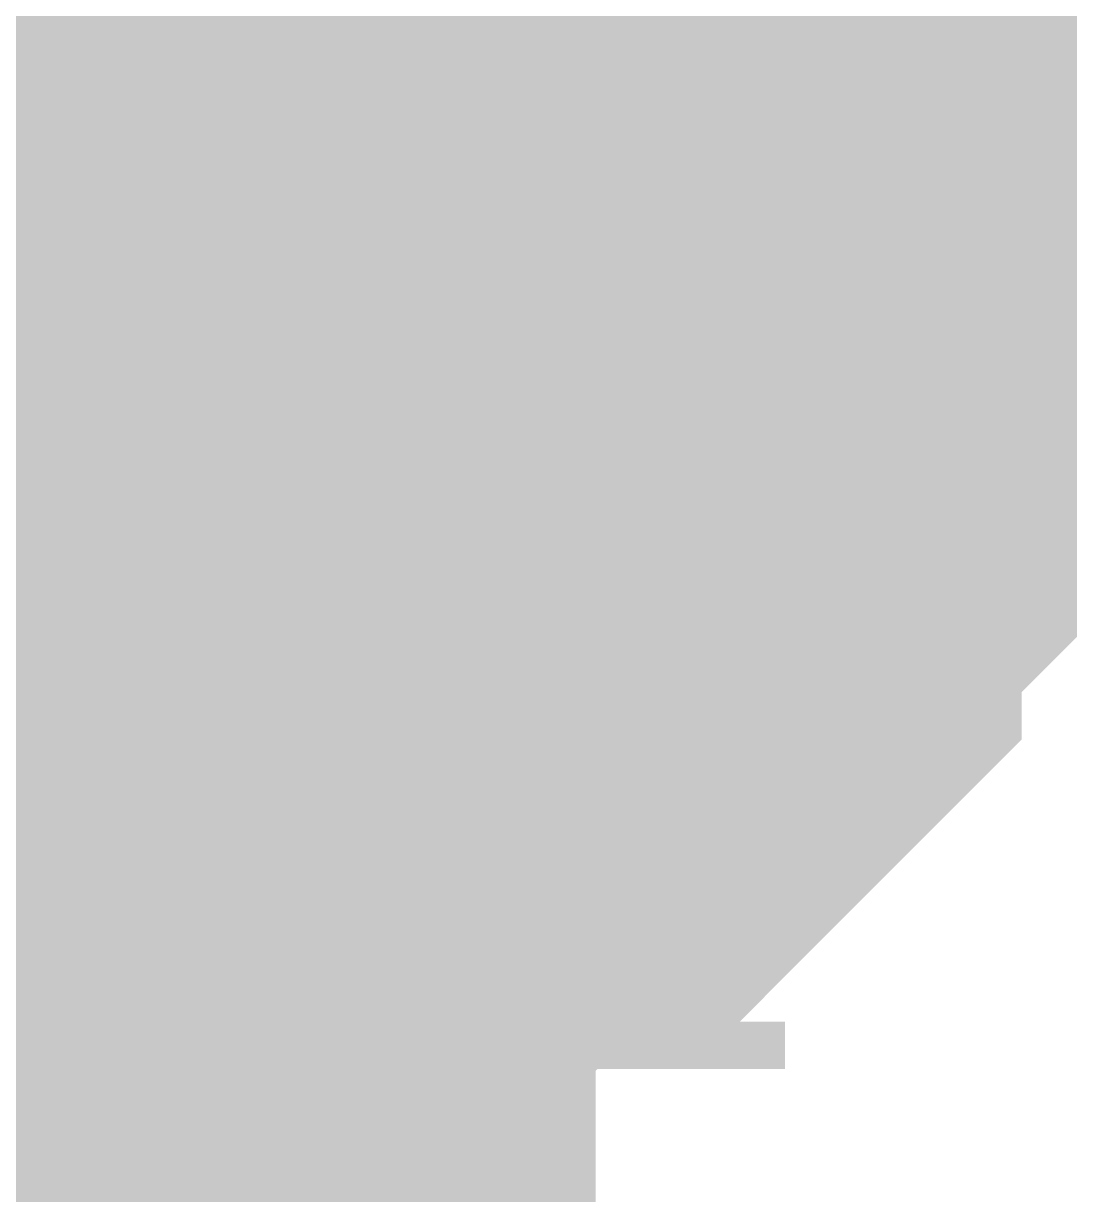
# Model space of a CAD drawing. Header units: inches. Extents: x 0 to 841, y 0 to 594.
# Drawn here: x 757.334 to 758.326, y 246.557 to 247.668 of the extents above; entities that cross this region are included whole.
import ezdxf

# ---------------------------------------------------------------- set-up
doc = ezdxf.new("R2010")
doc.units = ezdxf.units.IN
doc.layers.add('Sheet', color=255, linetype='Continuous')

msp = doc.modelspace()

# ---------------------------------------------------------------- linework, layer by layer
at = {"layer": 'Sheet'}
msp.add_lwpolyline([(757.2459, 247.4996, 0.508, 0.508, 1), (757.7539, 247.4996, 0.508, 0.508, 1)], format="xyseb", close=True, dxfattribs=at)
for points in [[(757.8612, 247.8593, 0.2997, 0.2997, 0), (757.8612, 247.8144, 0.2997, 0.2997, 0), (757.8612, 247.8144, 0.2997, 0.2997, 0), (757.9061, 247.8144, 0.2997, 0.2997, 0), (757.9061, 247.7695, 0.2997, 0.2997, 0), (757.9061, 247.7695, 0.2997, 0.2997, 0), (757.951, 247.7246, 0.2997, 0.2997, 0), (757.951, 247.7246, 0.2997, 0.2997, 0), (757.951, 247.6797, 0.2997, 0.2997, 0), (757.951, 247.6797, 0.2997, 0.2997, 0), (757.951, 247.6348, 0.2997, 0.2997, 0), (757.9959, 247.6348, 0.2997, 0.2997, 0), (757.9959, 247.5898, 0.2997, 0.2997, 0), (757.9959, 247.5898, 0.2997, 0.2997, 0), (757.9959, 247.5449, 0.2997, 0.2997, 0), (757.9959, 247.5449, 0.2997, 0.2997, 0), (757.9959, 247.5, 0.2997, 0.2997, 0)], [(757.8612, 247.8593, 0.2997, 0.2997, 0), (757.8612, 247.8144, 0.2997, 0.2997, 0), (757.8612, 247.8144, 0.2997, 0.2997, 0), (757.9061, 247.8144, 0.2997, 0.2997, 0), (757.9061, 247.7695, 0.2997, 0.2997, 0), (757.9061, 247.7695, 0.2997, 0.2997, 0), (757.951, 247.7246, 0.2997, 0.2997, 0), (757.951, 247.7246, 0.2997, 0.2997, 0), (757.951, 247.6797, 0.2997, 0.2997, 0), (757.951, 247.6797, 0.2997, 0.2997, 0), (757.951, 247.6348, 0.2997, 0.2997, 0), (757.9959, 247.6348, 0.2997, 0.2997, 0), (757.9959, 247.5898, 0.2997, 0.2997, 0), (757.9959, 247.5898, 0.2997, 0.2997, 0), (757.9959, 247.5449, 0.2997, 0.2997, 0), (757.9959, 247.5449, 0.2997, 0.2997, 0), (757.9959, 247.5, 0.2997, 0.2997, 0)], [(758.1756, 247.8593, 0.2997, 0.2997, 0), (758.1756, 247.8144, 0.2997, 0.2997, 0), (758.2205, 247.7695, 0.2997, 0.2997, 0), (758.2205, 247.7695, 0.2997, 0.2997, 0), (758.2205, 247.7246, 0.2997, 0.2997, 0), (758.2205, 247.6797, 0.2997, 0.2997, 0), (758.2654, 247.6348, 0.2997, 0.2997, 0), (758.2654, 247.5898, 0.2997, 0.2997, 0), (758.2654, 247.5898, 0.2997, 0.2997, 0), (758.2654, 247.5449, 0.2997, 0.2997, 0), (758.2654, 247.5, 0.2997, 0.2997, 0)], [(758.1756, 247.8593, 0.2997, 0.2997, 0), (758.1756, 247.8144, 0.2997, 0.2997, 0), (758.2205, 247.7695, 0.2997, 0.2997, 0), (758.2205, 247.7695, 0.2997, 0.2997, 0), (758.2205, 247.7246, 0.2997, 0.2997, 0), (758.2205, 247.6797, 0.2997, 0.2997, 0), (758.2654, 247.6348, 0.2997, 0.2997, 0), (758.2654, 247.5898, 0.2997, 0.2997, 0), (758.2654, 247.5898, 0.2997, 0.2997, 0), (758.2654, 247.5449, 0.2997, 0.2997, 0), (758.2654, 247.5, 0.2997, 0.2997, 0)], [(758.1756, 247.8593, 0.2997, 0.2997, 0), (758.1756, 247.8144, 0.2997, 0.2997, 0), (758.2205, 247.7695, 0.2997, 0.2997, 0), (758.2205, 247.7695, 0.2997, 0.2997, 0), (758.2205, 247.7246, 0.2997, 0.2997, 0), (758.2205, 247.6797, 0.2997, 0.2997, 0), (758.2654, 247.6348, 0.2997, 0.2997, 0), (758.2654, 247.5898, 0.2997, 0.2997, 0), (758.2654, 247.5898, 0.2997, 0.2997, 0), (758.2654, 247.5449, 0.2997, 0.2997, 0), (758.2654, 247.5, 0.2997, 0.2997, 0)], [(750.001, 247.5, 0.7493, 0.7493, 0), (757.5019, 247.5, 0.7493, 0.7493, 0), (772.5037, 247.5, 0.7493, 0.7493, 0)], [(757.5019, 247.5, 0.7493, 0.7493, 0), (757.5019, 241.975, 0.7493, 0.7493, 0)], [(757.951, 247.7246, 0.0991, 0.0991, 0), (757.951, 247.6797, 0.0991, 0.0991, 0), (757.951, 247.6797, 0.0991, 0.0991, 0), (757.951, 247.6348, 0.0991, 0.0991, 0), (757.9959, 247.6348, 0.0991, 0.0991, 0), (757.9959, 247.5898, 0.0991, 0.0991, 0), (757.9959, 247.5898, 0.0991, 0.0991, 0), (757.9959, 247.5449, 0.0991, 0.0991, 0), (757.9959, 247.5449, 0.0991, 0.0991, 0), (757.9959, 247.5, 0.0991, 0.0991, 0)], [(757.951, 247.7246, 0.0991, 0.0991, 0), (757.951, 247.6797, 0.0991, 0.0991, 0), (757.951, 247.6797, 0.0991, 0.0991, 0), (757.951, 247.6348, 0.0991, 0.0991, 0), (757.9959, 247.6348, 0.0991, 0.0991, 0), (757.9959, 247.5898, 0.0991, 0.0991, 0), (757.9959, 247.5898, 0.0991, 0.0991, 0), (757.9959, 247.5449, 0.0991, 0.0991, 0), (757.9959, 247.5449, 0.0991, 0.0991, 0), (757.9959, 247.5, 0.0991, 0.0991, 0)], [(758.2205, 247.7246, 0.0991, 0.0991, 0), (758.2205, 247.6797, 0.0991, 0.0991, 0), (758.2654, 247.6348, 0.0991, 0.0991, 0), (758.2654, 247.5898, 0.0991, 0.0991, 0), (758.2654, 247.5898, 0.0991, 0.0991, 0), (758.2654, 247.5449, 0.0991, 0.0991, 0), (758.2654, 247.5, 0.0991, 0.0991, 0)], [(758.2205, 247.7246, 0.0991, 0.0991, 0), (758.2205, 247.6797, 0.0991, 0.0991, 0), (758.2654, 247.6348, 0.0991, 0.0991, 0), (758.2654, 247.5898, 0.0991, 0.0991, 0), (758.2654, 247.5898, 0.0991, 0.0991, 0), (758.2654, 247.5449, 0.0991, 0.0991, 0), (758.2654, 247.5, 0.0991, 0.0991, 0)], [(758.2205, 247.7246, 0.0991, 0.0991, 0), (758.2205, 247.6797, 0.0991, 0.0991, 0), (758.2654, 247.6348, 0.0991, 0.0991, 0), (758.2654, 247.5898, 0.0991, 0.0991, 0), (758.2654, 247.5898, 0.0991, 0.0991, 0), (758.2654, 247.5449, 0.0991, 0.0991, 0), (758.2654, 247.5, 0.0991, 0.0991, 0)], [(758.2654, 247.5, 0.2997, 0.2997, 0), (758.2654, 247.4551, 0.2997, 0.2997, 0), (758.2654, 247.4102, 0.2997, 0.2997, 0), (758.2654, 247.3652, 0.2997, 0.2997, 0), (758.2654, 247.3203, 0.2997, 0.2997, 0), (758.2205, 247.3203, 0.2997, 0.2997, 0), (758.2205, 247.2754, 0.2997, 0.2997, 0), (758.2205, 247.2305, 0.2997, 0.2997, 0), (758.2205, 247.1856, 0.2997, 0.2997, 0), (758.1756, 247.1407, 0.2997, 0.2997, 0), (758.1756, 247.1407, 0.2997, 0.2997, 0), (758.1307, 247.0957, 0.2997, 0.2997, 0), (758.1307, 247.0508, 0.2997, 0.2997, 0), (758.1307, 247.0508, 0.2997, 0.2997, 0), (758.0858, 247.0059, 0.2997, 0.2997, 0), (758.0409, 246.961, 0.2997, 0.2997, 0), (758.0409, 246.961, 0.2997, 0.2997, 0), (757.9959, 246.9161, 0.2997, 0.2997, 0), (757.9959, 246.9161, 0.2997, 0.2997, 0), (757.951, 246.8711, 0.2997, 0.2997, 0), (757.9061, 246.8711, 0.2997, 0.2997, 0), (757.9061, 246.8262, 0.2997, 0.2997, 0), (757.8612, 246.8262, 0.2997, 0.2997, 0), (757.8163, 246.8262, 0.2997, 0.2997, 0), (757.7714, 246.7813, 0.2997, 0.2997, 0), (757.7714, 246.7813, 0.2997, 0.2997, 0), (757.7264, 246.7813, 0.2997, 0.2997, 0), (757.6815, 246.7364, 0.2997, 0.2997, 0), (757.6366, 246.7364, 0.2997, 0.2997, 0), (757.5917, 246.7364, 0.2997, 0.2997, 0), (757.5917, 246.7364, 0.2997, 0.2997, 0), (757.5468, 246.7364, 0.2997, 0.2997, 0), (757.5019, 246.7364, 0.2997, 0.2997, 0)], [(757.5019, 242.4691, 0.2997, 0.2997, 0), (757.5019, 247.5, 0.2997, 0.2997, 0)], [(758.2654, 247.5, 0.2997, 0.2997, 0), (758.2654, 247.4551, 0.2997, 0.2997, 0), (758.2654, 247.4102, 0.2997, 0.2997, 0), (758.2654, 247.3652, 0.2997, 0.2997, 0), (758.2654, 247.3203, 0.2997, 0.2997, 0), (758.2205, 247.3203, 0.2997, 0.2997, 0), (758.2205, 247.2754, 0.2997, 0.2997, 0), (758.2205, 247.2305, 0.2997, 0.2997, 0), (758.2205, 247.1856, 0.2997, 0.2997, 0), (758.1756, 247.1407, 0.2997, 0.2997, 0), (758.1756, 247.1407, 0.2997, 0.2997, 0), (758.1307, 247.0957, 0.2997, 0.2997, 0), (758.1307, 247.0508, 0.2997, 0.2997, 0), (758.1307, 247.0508, 0.2997, 0.2997, 0), (758.0858, 247.0059, 0.2997, 0.2997, 0), (758.0409, 246.961, 0.2997, 0.2997, 0), (758.0409, 246.961, 0.2997, 0.2997, 0), (757.9959, 246.9161, 0.2997, 0.2997, 0), (757.9959, 246.9161, 0.2997, 0.2997, 0), (757.951, 246.8711, 0.2997, 0.2997, 0), (757.9061, 246.8711, 0.2997, 0.2997, 0), (757.9061, 246.8262, 0.2997, 0.2997, 0), (757.8612, 246.8262, 0.2997, 0.2997, 0), (757.8163, 246.8262, 0.2997, 0.2997, 0), (757.7714, 246.7813, 0.2997, 0.2997, 0), (757.7714, 246.7813, 0.2997, 0.2997, 0), (757.7264, 246.7813, 0.2997, 0.2997, 0), (757.6815, 246.7364, 0.2997, 0.2997, 0), (757.6366, 246.7364, 0.2997, 0.2997, 0), (757.5917, 246.7364, 0.2997, 0.2997, 0), (757.5917, 246.7364, 0.2997, 0.2997, 0), (757.5468, 246.7364, 0.2997, 0.2997, 0), (757.5019, 246.7364, 0.2997, 0.2997, 0)], [(758.2654, 247.5, 0.2997, 0.2997, 0), (758.2654, 247.4551, 0.2997, 0.2997, 0), (758.2654, 247.4102, 0.2997, 0.2997, 0), (758.2654, 247.3652, 0.2997, 0.2997, 0), (758.2654, 247.3203, 0.2997, 0.2997, 0), (758.2205, 247.3203, 0.2997, 0.2997, 0), (758.2205, 247.2754, 0.2997, 0.2997, 0), (758.2205, 247.2305, 0.2997, 0.2997, 0), (758.2205, 247.1856, 0.2997, 0.2997, 0), (758.1756, 247.1407, 0.2997, 0.2997, 0), (758.1756, 247.1407, 0.2997, 0.2997, 0), (758.1307, 247.0957, 0.2997, 0.2997, 0), (758.1307, 247.0508, 0.2997, 0.2997, 0), (758.1307, 247.0508, 0.2997, 0.2997, 0), (758.0858, 247.0059, 0.2997, 0.2997, 0), (758.0409, 246.961, 0.2997, 0.2997, 0), (758.0409, 246.961, 0.2997, 0.2997, 0), (757.9959, 246.9161, 0.2997, 0.2997, 0), (757.9959, 246.9161, 0.2997, 0.2997, 0), (757.951, 246.8711, 0.2997, 0.2997, 0), (757.9061, 246.8711, 0.2997, 0.2997, 0), (757.9061, 246.8262, 0.2997, 0.2997, 0), (757.8612, 246.8262, 0.2997, 0.2997, 0), (757.8163, 246.8262, 0.2997, 0.2997, 0), (757.7714, 246.7813, 0.2997, 0.2997, 0), (757.7714, 246.7813, 0.2997, 0.2997, 0), (757.7264, 246.7813, 0.2997, 0.2997, 0), (757.6815, 246.7364, 0.2997, 0.2997, 0), (757.6366, 246.7364, 0.2997, 0.2997, 0), (757.5917, 246.7364, 0.2997, 0.2997, 0), (757.5917, 246.7364, 0.2997, 0.2997, 0), (757.5468, 246.7364, 0.2997, 0.2997, 0), (757.5019, 246.7364, 0.2997, 0.2997, 0)], [(757.9959, 247.5, 0.2997, 0.2997, 0), (757.9959, 247.4551, 0.2997, 0.2997, 0), (757.9959, 247.4551, 0.2997, 0.2997, 0), (757.9959, 247.4102, 0.2997, 0.2997, 0), (757.9959, 247.3652, 0.2997, 0.2997, 0), (757.9959, 247.3652, 0.2997, 0.2997, 0), (757.951, 247.3203, 0.2997, 0.2997, 0), (757.951, 247.3203, 0.2997, 0.2997, 0), (757.951, 247.2754, 0.2997, 0.2997, 0), (757.951, 247.2754, 0.2997, 0.2997, 0), (757.951, 247.2305, 0.2997, 0.2997, 0), (757.9061, 247.2305, 0.2997, 0.2997, 0), (757.9061, 247.1856, 0.2997, 0.2997, 0), (757.9061, 247.1856, 0.2997, 0.2997, 0), (757.8612, 247.1407, 0.2997, 0.2997, 0), (757.8612, 247.1407, 0.2997, 0.2997, 0), (757.8612, 247.0957, 0.2997, 0.2997, 0), (757.8163, 247.0957, 0.2997, 0.2997, 0), (757.8163, 247.0957, 0.2997, 0.2997, 0), (757.8163, 247.0508, 0.2997, 0.2997, 0), (757.7714, 247.0508, 0.2997, 0.2997, 0), (757.7714, 247.0508, 0.2997, 0.2997, 0), (757.7264, 247.0059, 0.2997, 0.2997, 0), (757.7264, 247.0059, 0.2997, 0.2997, 0), (757.6815, 247.0059, 0.2997, 0.2997, 0), (757.6815, 247.0059, 0.2997, 0.2997, 0), (757.6366, 247.0059, 0.2997, 0.2997, 0), (757.6366, 246.961, 0.2997, 0.2997, 0), (757.5917, 246.961, 0.2997, 0.2997, 0), (757.5917, 246.961, 0.2997, 0.2997, 0), (757.5468, 246.961, 0.2997, 0.2997, 0), (757.5468, 246.961, 0.2997, 0.2997, 0), (757.5019, 246.961, 0.2997, 0.2997, 0)], [(757.9959, 247.5, 0.2997, 0.2997, 0), (757.9959, 247.4551, 0.2997, 0.2997, 0), (757.9959, 247.4551, 0.2997, 0.2997, 0), (757.9959, 247.4102, 0.2997, 0.2997, 0), (757.9959, 247.3652, 0.2997, 0.2997, 0), (757.9959, 247.3652, 0.2997, 0.2997, 0), (757.951, 247.3203, 0.2997, 0.2997, 0), (757.951, 247.3203, 0.2997, 0.2997, 0), (757.951, 247.2754, 0.2997, 0.2997, 0), (757.951, 247.2754, 0.2997, 0.2997, 0), (757.951, 247.2305, 0.2997, 0.2997, 0), (757.9061, 247.2305, 0.2997, 0.2997, 0), (757.9061, 247.1856, 0.2997, 0.2997, 0), (757.9061, 247.1856, 0.2997, 0.2997, 0), (757.8612, 247.1407, 0.2997, 0.2997, 0), (757.8612, 247.1407, 0.2997, 0.2997, 0), (757.8612, 247.0957, 0.2997, 0.2997, 0), (757.8163, 247.0957, 0.2997, 0.2997, 0), (757.8163, 247.0957, 0.2997, 0.2997, 0), (757.8163, 247.0508, 0.2997, 0.2997, 0), (757.7714, 247.0508, 0.2997, 0.2997, 0), (757.7714, 247.0508, 0.2997, 0.2997, 0), (757.7264, 247.0059, 0.2997, 0.2997, 0), (757.7264, 247.0059, 0.2997, 0.2997, 0), (757.6815, 247.0059, 0.2997, 0.2997, 0), (757.6815, 247.0059, 0.2997, 0.2997, 0), (757.6366, 247.0059, 0.2997, 0.2997, 0), (757.6366, 246.961, 0.2997, 0.2997, 0), (757.5917, 246.961, 0.2997, 0.2997, 0), (757.5917, 246.961, 0.2997, 0.2997, 0), (757.5468, 246.961, 0.2997, 0.2997, 0), (757.5468, 246.961, 0.2997, 0.2997, 0), (757.5019, 246.961, 0.2997, 0.2997, 0)], [(757.9959, 247.5, 0.2997, 0.2997, 0), (757.9959, 247.5, 0.2997, 0.2997, 0), (757.9959, 247.5, 0.2997, 0.2997, 0), (757.9959, 247.5, 0.2997, 0.2997, 0), (757.9959, 247.5, 0.2997, 0.2997, 0), (757.9959, 247.5, 0.2997, 0.2997, 0), (757.9959, 247.5, 0.2997, 0.2997, 0), (757.9959, 247.5, 0.2997, 0.2997, 0), (757.9959, 247.5, 0.2997, 0.2997, 0), (757.9959, 247.5, 0.2997, 0.2997, 0), (757.9959, 247.5, 0.2997, 0.2997, 0), (757.9959, 247.5, 0.2997, 0.2997, 0), (757.9959, 247.5, 0.2997, 0.2997, 0), (757.9959, 247.5, 0.2997, 0.2997, 0), (757.9959, 247.5, 0.2997, 0.2997, 0), (757.9959, 247.5, 0.2997, 0.2997, 0), (757.9959, 247.5, 0.2997, 0.2997, 0), (757.9959, 247.5, 0.2997, 0.2997, 0), (757.9959, 247.5, 0.2997, 0.2997, 0), (757.9959, 247.5, 0.2997, 0.2997, 0), (757.9959, 247.5, 0.2997, 0.2997, 0), (757.9959, 247.5, 0.2997, 0.2997, 0), (757.9959, 247.5, 0.2997, 0.2997, 0), (757.9959, 247.5, 0.2997, 0.2997, 0), (757.9959, 247.5, 0.2997, 0.2997, 0), (757.9959, 247.5, 0.2997, 0.2997, 0), (757.9959, 247.5, 0.2997, 0.2997, 0), (757.9959, 247.5, 0.2997, 0.2997, 0), (757.9959, 247.5, 0.2997, 0.2997, 0), (757.9959, 247.5, 0.2997, 0.2997, 0), (757.9959, 247.5, 0.2997, 0.2997, 0), (757.9959, 247.5, 0.2997, 0.2997, 0), (757.9959, 247.5, 0.2997, 0.2997, 0)], [(757.9959, 247.5, 0.2997, 0.2997, 0), (757.9959, 247.5, 0.2997, 0.2997, 0)], [(757.9959, 247.5, 0.2997, 0.2997, 0), (757.9959, 247.5, 0.2997, 0.2997, 0), (757.9959, 247.5, 0.2997, 0.2997, 0), (757.9959, 247.5, 0.2997, 0.2997, 0), (757.9959, 247.5, 0.2997, 0.2997, 0), (757.9959, 247.5, 0.2997, 0.2997, 0), (757.9959, 247.5, 0.2997, 0.2997, 0), (757.9959, 247.5, 0.2997, 0.2997, 0), (757.9959, 247.5, 0.2997, 0.2997, 0), (757.9959, 247.5, 0.2997, 0.2997, 0), (757.9959, 247.5, 0.2997, 0.2997, 0), (757.9959, 247.5, 0.2997, 0.2997, 0), (757.9959, 247.5, 0.2997, 0.2997, 0), (757.9959, 247.5, 0.2997, 0.2997, 0), (757.9959, 247.5, 0.2997, 0.2997, 0), (757.9959, 247.5, 0.2997, 0.2997, 0), (757.9959, 247.5, 0.2997, 0.2997, 0), (757.9959, 247.5, 0.2997, 0.2997, 0), (757.9959, 247.5, 0.2997, 0.2997, 0), (757.9959, 247.5, 0.2997, 0.2997, 0), (757.9959, 247.5, 0.2997, 0.2997, 0), (757.9959, 247.5, 0.2997, 0.2997, 0), (757.9959, 247.5, 0.2997, 0.2997, 0), (757.9959, 247.5, 0.2997, 0.2997, 0), (757.9959, 247.5, 0.2997, 0.2997, 0), (757.9959, 247.5, 0.2997, 0.2997, 0), (757.9959, 247.5, 0.2997, 0.2997, 0), (757.9959, 247.5, 0.2997, 0.2997, 0), (757.9959, 247.5, 0.2997, 0.2997, 0), (757.9959, 247.5, 0.2997, 0.2997, 0), (757.9959, 247.5, 0.2997, 0.2997, 0), (757.9959, 247.5, 0.2997, 0.2997, 0), (757.9959, 247.5, 0.2997, 0.2997, 0)], [(757.9959, 247.5, 0.2997, 0.2997, 0), (757.9959, 247.5, 0.2997, 0.2997, 0)], [(758.2654, 247.5, 0.2997, 0.2997, 0), (758.2654, 247.5, 0.2997, 0.2997, 0), (758.2654, 247.5, 0.2997, 0.2997, 0), (758.2654, 247.5, 0.2997, 0.2997, 0), (758.2654, 247.5, 0.2997, 0.2997, 0), (758.2654, 247.5, 0.2997, 0.2997, 0), (758.2654, 247.5, 0.2997, 0.2997, 0), (758.2654, 247.5, 0.2997, 0.2997, 0), (758.2654, 247.5, 0.2997, 0.2997, 0), (758.2654, 247.5, 0.2997, 0.2997, 0), (758.2654, 247.5, 0.2997, 0.2997, 0), (758.2654, 247.5, 0.2997, 0.2997, 0), (758.2654, 247.5, 0.2997, 0.2997, 0), (758.2654, 247.5, 0.2997, 0.2997, 0), (758.2654, 247.5, 0.2997, 0.2997, 0), (758.2654, 247.5, 0.2997, 0.2997, 0), (758.2654, 247.5, 0.2997, 0.2997, 0), (758.2654, 247.5, 0.2997, 0.2997, 0), (758.2654, 247.5, 0.2997, 0.2997, 0), (758.2654, 247.5, 0.2997, 0.2997, 0), (758.2654, 247.5, 0.2997, 0.2997, 0), (758.2654, 247.5, 0.2997, 0.2997, 0), (758.2654, 247.5, 0.2997, 0.2997, 0), (758.2654, 247.5, 0.2997, 0.2997, 0), (758.2654, 247.5, 0.2997, 0.2997, 0), (758.2654, 247.5, 0.2997, 0.2997, 0), (758.2654, 247.5, 0.2997, 0.2997, 0), (758.2654, 247.5, 0.2997, 0.2997, 0), (758.2654, 247.5, 0.2997, 0.2997, 0), (758.2654, 247.5, 0.2997, 0.2997, 0), (758.2654, 247.5, 0.2997, 0.2997, 0), (758.2654, 247.5, 0.2997, 0.2997, 0), (758.2654, 247.5, 0.2997, 0.2997, 0)], [(758.2654, 247.5, 0.2997, 0.2997, 0), (758.2654, 247.5, 0.2997, 0.2997, 0)], [(758.2654, 247.5, 0.2997, 0.2997, 0), (758.2654, 247.5, 0.2997, 0.2997, 0), (758.2654, 247.5, 0.2997, 0.2997, 0), (758.2654, 247.5, 0.2997, 0.2997, 0), (758.2654, 247.5, 0.2997, 0.2997, 0), (758.2654, 247.5, 0.2997, 0.2997, 0), (758.2654, 247.5, 0.2997, 0.2997, 0), (758.2654, 247.5, 0.2997, 0.2997, 0), (758.2654, 247.5, 0.2997, 0.2997, 0), (758.2654, 247.5, 0.2997, 0.2997, 0), (758.2654, 247.5, 0.2997, 0.2997, 0), (758.2654, 247.5, 0.2997, 0.2997, 0), (758.2654, 247.5, 0.2997, 0.2997, 0), (758.2654, 247.5, 0.2997, 0.2997, 0), (758.2654, 247.5, 0.2997, 0.2997, 0), (758.2654, 247.5, 0.2997, 0.2997, 0), (758.2654, 247.5, 0.2997, 0.2997, 0), (758.2654, 247.5, 0.2997, 0.2997, 0), (758.2654, 247.5, 0.2997, 0.2997, 0), (758.2654, 247.5, 0.2997, 0.2997, 0), (758.2654, 247.5, 0.2997, 0.2997, 0), (758.2654, 247.5, 0.2997, 0.2997, 0), (758.2654, 247.5, 0.2997, 0.2997, 0), (758.2654, 247.5, 0.2997, 0.2997, 0), (758.2654, 247.5, 0.2997, 0.2997, 0), (758.2654, 247.5, 0.2997, 0.2997, 0), (758.2654, 247.5, 0.2997, 0.2997, 0), (758.2654, 247.5, 0.2997, 0.2997, 0), (758.2654, 247.5, 0.2997, 0.2997, 0), (758.2654, 247.5, 0.2997, 0.2997, 0), (758.2654, 247.5, 0.2997, 0.2997, 0), (758.2654, 247.5, 0.2997, 0.2997, 0), (758.2654, 247.5, 0.2997, 0.2997, 0)], [(758.2654, 247.5, 0.2997, 0.2997, 0), (758.2654, 247.5, 0.2997, 0.2997, 0)], [(758.2654, 247.5, 0.2997, 0.2997, 0), (758.2654, 247.5, 0.2997, 0.2997, 0), (758.2654, 247.5, 0.2997, 0.2997, 0), (758.2654, 247.5, 0.2997, 0.2997, 0), (758.2654, 247.5, 0.2997, 0.2997, 0), (758.2654, 247.5, 0.2997, 0.2997, 0), (758.2654, 247.5, 0.2997, 0.2997, 0), (758.2654, 247.5, 0.2997, 0.2997, 0), (758.2654, 247.5, 0.2997, 0.2997, 0), (758.2654, 247.5, 0.2997, 0.2997, 0), (758.2654, 247.5, 0.2997, 0.2997, 0), (758.2654, 247.5, 0.2997, 0.2997, 0), (758.2654, 247.5, 0.2997, 0.2997, 0), (758.2654, 247.5, 0.2997, 0.2997, 0), (758.2654, 247.5, 0.2997, 0.2997, 0), (758.2654, 247.5, 0.2997, 0.2997, 0), (758.2654, 247.5, 0.2997, 0.2997, 0), (758.2654, 247.5, 0.2997, 0.2997, 0), (758.2654, 247.5, 0.2997, 0.2997, 0), (758.2654, 247.5, 0.2997, 0.2997, 0), (758.2654, 247.5, 0.2997, 0.2997, 0), (758.2654, 247.5, 0.2997, 0.2997, 0), (758.2654, 247.5, 0.2997, 0.2997, 0), (758.2654, 247.5, 0.2997, 0.2997, 0), (758.2654, 247.5, 0.2997, 0.2997, 0), (758.2654, 247.5, 0.2997, 0.2997, 0), (758.2654, 247.5, 0.2997, 0.2997, 0), (758.2654, 247.5, 0.2997, 0.2997, 0), (758.2654, 247.5, 0.2997, 0.2997, 0), (758.2654, 247.5, 0.2997, 0.2997, 0), (758.2654, 247.5, 0.2997, 0.2997, 0), (758.2654, 247.5, 0.2997, 0.2997, 0), (758.2654, 247.5, 0.2997, 0.2997, 0)], [(758.2654, 247.5, 0.2997, 0.2997, 0), (758.2654, 247.5, 0.2997, 0.2997, 0)], [(758.2654, 247.5, 0.0991, 0.0991, 0), (758.2654, 247.4551, 0.0991, 0.0991, 0), (758.2654, 247.4102, 0.0991, 0.0991, 0), (758.2654, 247.3652, 0.0991, 0.0991, 0), (758.2654, 247.3203, 0.0991, 0.0991, 0), (758.2205, 247.3203, 0.0991, 0.0991, 0), (758.2205, 247.2754, 0.0991, 0.0991, 0), (758.2205, 247.2305, 0.0991, 0.0991, 0), (758.2205, 247.1856, 0.0991, 0.0991, 0), (758.1756, 247.1407, 0.0991, 0.0991, 0), (758.1756, 247.1407, 0.0991, 0.0991, 0), (758.1307, 247.0957, 0.0991, 0.0991, 0), (758.1307, 247.0508, 0.0991, 0.0991, 0), (758.1307, 247.0508, 0.0991, 0.0991, 0), (758.0858, 247.0059, 0.0991, 0.0991, 0), (758.0409, 246.961, 0.0991, 0.0991, 0), (758.0409, 246.961, 0.0991, 0.0991, 0), (757.9959, 246.9161, 0.0991, 0.0991, 0), (757.9959, 246.9161, 0.0991, 0.0991, 0), (757.951, 246.8711, 0.0991, 0.0991, 0), (757.9061, 246.8711, 0.0991, 0.0991, 0), (757.9061, 246.8262, 0.0991, 0.0991, 0), (757.8612, 246.8262, 0.0991, 0.0991, 0), (757.8163, 246.8262, 0.0991, 0.0991, 0), (757.7714, 246.7813, 0.0991, 0.0991, 0), (757.7714, 246.7813, 0.0991, 0.0991, 0), (757.7264, 246.7813, 0.0991, 0.0991, 0), (757.6815, 246.7364, 0.0991, 0.0991, 0), (757.6366, 246.7364, 0.0991, 0.0991, 0), (757.5917, 246.7364, 0.0991, 0.0991, 0), (757.5917, 246.7364, 0.0991, 0.0991, 0), (757.5468, 246.7364, 0.0991, 0.0991, 0), (757.5019, 246.7364, 0.0991, 0.0991, 0)], [(758.2654, 247.5, 0.0991, 0.0991, 0), (758.2654, 247.4551, 0.0991, 0.0991, 0), (758.2654, 247.4102, 0.0991, 0.0991, 0), (758.2654, 247.3652, 0.0991, 0.0991, 0), (758.2654, 247.3203, 0.0991, 0.0991, 0), (758.2205, 247.3203, 0.0991, 0.0991, 0), (758.2205, 247.2754, 0.0991, 0.0991, 0), (758.2205, 247.2305, 0.0991, 0.0991, 0), (758.2205, 247.1856, 0.0991, 0.0991, 0), (758.1756, 247.1407, 0.0991, 0.0991, 0), (758.1756, 247.1407, 0.0991, 0.0991, 0), (758.1307, 247.0957, 0.0991, 0.0991, 0), (758.1307, 247.0508, 0.0991, 0.0991, 0), (758.1307, 247.0508, 0.0991, 0.0991, 0), (758.0858, 247.0059, 0.0991, 0.0991, 0), (758.0409, 246.961, 0.0991, 0.0991, 0), (758.0409, 246.961, 0.0991, 0.0991, 0), (757.9959, 246.9161, 0.0991, 0.0991, 0), (757.9959, 246.9161, 0.0991, 0.0991, 0), (757.951, 246.8711, 0.0991, 0.0991, 0), (757.9061, 246.8711, 0.0991, 0.0991, 0), (757.9061, 246.8262, 0.0991, 0.0991, 0), (757.8612, 246.8262, 0.0991, 0.0991, 0), (757.8163, 246.8262, 0.0991, 0.0991, 0), (757.7714, 246.7813, 0.0991, 0.0991, 0), (757.7714, 246.7813, 0.0991, 0.0991, 0), (757.7264, 246.7813, 0.0991, 0.0991, 0), (757.6815, 246.7364, 0.0991, 0.0991, 0), (757.6366, 246.7364, 0.0991, 0.0991, 0), (757.5917, 246.7364, 0.0991, 0.0991, 0), (757.5917, 246.7364, 0.0991, 0.0991, 0), (757.5468, 246.7364, 0.0991, 0.0991, 0), (757.5019, 246.7364, 0.0991, 0.0991, 0)], [(758.2654, 247.5, 0.0991, 0.0991, 0), (758.2654, 247.4551, 0.0991, 0.0991, 0), (758.2654, 247.4102, 0.0991, 0.0991, 0), (758.2654, 247.3652, 0.0991, 0.0991, 0), (758.2654, 247.3203, 0.0991, 0.0991, 0), (758.2205, 247.3203, 0.0991, 0.0991, 0), (758.2205, 247.2754, 0.0991, 0.0991, 0), (758.2205, 247.2305, 0.0991, 0.0991, 0), (758.2205, 247.1856, 0.0991, 0.0991, 0), (758.1756, 247.1407, 0.0991, 0.0991, 0), (758.1756, 247.1407, 0.0991, 0.0991, 0), (758.1307, 247.0957, 0.0991, 0.0991, 0), (758.1307, 247.0508, 0.0991, 0.0991, 0), (758.1307, 247.0508, 0.0991, 0.0991, 0), (758.0858, 247.0059, 0.0991, 0.0991, 0), (758.0409, 246.961, 0.0991, 0.0991, 0), (758.0409, 246.961, 0.0991, 0.0991, 0), (757.9959, 246.9161, 0.0991, 0.0991, 0), (757.9959, 246.9161, 0.0991, 0.0991, 0), (757.951, 246.8711, 0.0991, 0.0991, 0), (757.9061, 246.8711, 0.0991, 0.0991, 0), (757.9061, 246.8262, 0.0991, 0.0991, 0), (757.8612, 246.8262, 0.0991, 0.0991, 0), (757.8163, 246.8262, 0.0991, 0.0991, 0), (757.7714, 246.7813, 0.0991, 0.0991, 0), (757.7714, 246.7813, 0.0991, 0.0991, 0), (757.7264, 246.7813, 0.0991, 0.0991, 0), (757.6815, 246.7364, 0.0991, 0.0991, 0), (757.6366, 246.7364, 0.0991, 0.0991, 0), (757.5917, 246.7364, 0.0991, 0.0991, 0), (757.5917, 246.7364, 0.0991, 0.0991, 0), (757.5468, 246.7364, 0.0991, 0.0991, 0), (757.5019, 246.7364, 0.0991, 0.0991, 0)], [(757.9959, 247.5, 0.0991, 0.0991, 0), (757.9959, 247.4551, 0.0991, 0.0991, 0), (757.9959, 247.4551, 0.0991, 0.0991, 0), (757.9959, 247.4102, 0.0991, 0.0991, 0), (757.9959, 247.3652, 0.0991, 0.0991, 0), (757.9959, 247.3652, 0.0991, 0.0991, 0), (757.951, 247.3203, 0.0991, 0.0991, 0), (757.951, 247.3203, 0.0991, 0.0991, 0), (757.951, 247.2754, 0.0991, 0.0991, 0), (757.951, 247.2754, 0.0991, 0.0991, 0), (757.951, 247.2305, 0.0991, 0.0991, 0), (757.9061, 247.2305, 0.0991, 0.0991, 0), (757.9061, 247.1856, 0.0991, 0.0991, 0), (757.9061, 247.1856, 0.0991, 0.0991, 0), (757.8612, 247.1407, 0.0991, 0.0991, 0), (757.8612, 247.1407, 0.0991, 0.0991, 0), (757.8612, 247.0957, 0.0991, 0.0991, 0), (757.8163, 247.0957, 0.0991, 0.0991, 0), (757.8163, 247.0957, 0.0991, 0.0991, 0), (757.8163, 247.0508, 0.0991, 0.0991, 0), (757.7714, 247.0508, 0.0991, 0.0991, 0), (757.7714, 247.0508, 0.0991, 0.0991, 0), (757.7264, 247.0059, 0.0991, 0.0991, 0), (757.7264, 247.0059, 0.0991, 0.0991, 0), (757.6815, 247.0059, 0.0991, 0.0991, 0), (757.6815, 247.0059, 0.0991, 0.0991, 0), (757.6366, 247.0059, 0.0991, 0.0991, 0), (757.6366, 246.961, 0.0991, 0.0991, 0), (757.5917, 246.961, 0.0991, 0.0991, 0), (757.5917, 246.961, 0.0991, 0.0991, 0), (757.5468, 246.961, 0.0991, 0.0991, 0), (757.5468, 246.961, 0.0991, 0.0991, 0), (757.5019, 246.961, 0.0991, 0.0991, 0)], [(757.9959, 247.5, 0.0991, 0.0991, 0), (757.9959, 247.4551, 0.0991, 0.0991, 0), (757.9959, 247.4551, 0.0991, 0.0991, 0), (757.9959, 247.4102, 0.0991, 0.0991, 0), (757.9959, 247.3652, 0.0991, 0.0991, 0), (757.9959, 247.3652, 0.0991, 0.0991, 0), (757.951, 247.3203, 0.0991, 0.0991, 0), (757.951, 247.3203, 0.0991, 0.0991, 0), (757.951, 247.2754, 0.0991, 0.0991, 0), (757.951, 247.2754, 0.0991, 0.0991, 0), (757.951, 247.2305, 0.0991, 0.0991, 0), (757.9061, 247.2305, 0.0991, 0.0991, 0), (757.9061, 247.1856, 0.0991, 0.0991, 0), (757.9061, 247.1856, 0.0991, 0.0991, 0), (757.8612, 247.1407, 0.0991, 0.0991, 0), (757.8612, 247.1407, 0.0991, 0.0991, 0), (757.8612, 247.0957, 0.0991, 0.0991, 0), (757.8163, 247.0957, 0.0991, 0.0991, 0), (757.8163, 247.0957, 0.0991, 0.0991, 0), (757.8163, 247.0508, 0.0991, 0.0991, 0), (757.7714, 247.0508, 0.0991, 0.0991, 0), (757.7714, 247.0508, 0.0991, 0.0991, 0), (757.7264, 247.0059, 0.0991, 0.0991, 0), (757.7264, 247.0059, 0.0991, 0.0991, 0), (757.6815, 247.0059, 0.0991, 0.0991, 0), (757.6815, 247.0059, 0.0991, 0.0991, 0), (757.6366, 247.0059, 0.0991, 0.0991, 0), (757.6366, 246.961, 0.0991, 0.0991, 0), (757.5917, 246.961, 0.0991, 0.0991, 0), (757.5917, 246.961, 0.0991, 0.0991, 0), (757.5468, 246.961, 0.0991, 0.0991, 0), (757.5468, 246.961, 0.0991, 0.0991, 0), (757.5019, 246.961, 0.0991, 0.0991, 0)], [(757.9959, 247.5, 0.0991, 0.0991, 0), (757.9959, 247.5, 0.0991, 0.0991, 0), (757.9959, 247.5, 0.0991, 0.0991, 0), (757.9959, 247.5, 0.0991, 0.0991, 0), (757.9959, 247.5, 0.0991, 0.0991, 0), (757.9959, 247.5, 0.0991, 0.0991, 0), (757.9959, 247.5, 0.0991, 0.0991, 0), (757.9959, 247.5, 0.0991, 0.0991, 0), (757.9959, 247.5, 0.0991, 0.0991, 0), (757.9959, 247.5, 0.0991, 0.0991, 0), (757.9959, 247.5, 0.0991, 0.0991, 0), (757.9959, 247.5, 0.0991, 0.0991, 0), (757.9959, 247.5, 0.0991, 0.0991, 0), (757.9959, 247.5, 0.0991, 0.0991, 0), (757.9959, 247.5, 0.0991, 0.0991, 0), (757.9959, 247.5, 0.0991, 0.0991, 0), (757.9959, 247.5, 0.0991, 0.0991, 0), (757.9959, 247.5, 0.0991, 0.0991, 0), (757.9959, 247.5, 0.0991, 0.0991, 0), (757.9959, 247.5, 0.0991, 0.0991, 0), (757.9959, 247.5, 0.0991, 0.0991, 0), (757.9959, 247.5, 0.0991, 0.0991, 0), (757.9959, 247.5, 0.0991, 0.0991, 0), (757.9959, 247.5, 0.0991, 0.0991, 0), (757.9959, 247.5, 0.0991, 0.0991, 0), (757.9959, 247.5, 0.0991, 0.0991, 0), (757.9959, 247.5, 0.0991, 0.0991, 0), (757.9959, 247.5, 0.0991, 0.0991, 0), (757.9959, 247.5, 0.0991, 0.0991, 0), (757.9959, 247.5, 0.0991, 0.0991, 0), (757.9959, 247.5, 0.0991, 0.0991, 0), (757.9959, 247.5, 0.0991, 0.0991, 0), (757.9959, 247.5, 0.0991, 0.0991, 0)], [(757.9959, 247.5, 0.0991, 0.0991, 0), (757.9959, 247.5, 0.0991, 0.0991, 0)], [(757.9959, 247.5, 0.0991, 0.0991, 0), (757.9959, 247.5, 0.0991, 0.0991, 0), (757.9959, 247.5, 0.0991, 0.0991, 0), (757.9959, 247.5, 0.0991, 0.0991, 0), (757.9959, 247.5, 0.0991, 0.0991, 0), (757.9959, 247.5, 0.0991, 0.0991, 0), (757.9959, 247.5, 0.0991, 0.0991, 0), (757.9959, 247.5, 0.0991, 0.0991, 0), (757.9959, 247.5, 0.0991, 0.0991, 0), (757.9959, 247.5, 0.0991, 0.0991, 0), (757.9959, 247.5, 0.0991, 0.0991, 0), (757.9959, 247.5, 0.0991, 0.0991, 0), (757.9959, 247.5, 0.0991, 0.0991, 0), (757.9959, 247.5, 0.0991, 0.0991, 0), (757.9959, 247.5, 0.0991, 0.0991, 0), (757.9959, 247.5, 0.0991, 0.0991, 0), (757.9959, 247.5, 0.0991, 0.0991, 0), (757.9959, 247.5, 0.0991, 0.0991, 0), (757.9959, 247.5, 0.0991, 0.0991, 0), (757.9959, 247.5, 0.0991, 0.0991, 0), (757.9959, 247.5, 0.0991, 0.0991, 0), (757.9959, 247.5, 0.0991, 0.0991, 0), (757.9959, 247.5, 0.0991, 0.0991, 0), (757.9959, 247.5, 0.0991, 0.0991, 0), (757.9959, 247.5, 0.0991, 0.0991, 0), (757.9959, 247.5, 0.0991, 0.0991, 0), (757.9959, 247.5, 0.0991, 0.0991, 0), (757.9959, 247.5, 0.0991, 0.0991, 0), (757.9959, 247.5, 0.0991, 0.0991, 0), (757.9959, 247.5, 0.0991, 0.0991, 0), (757.9959, 247.5, 0.0991, 0.0991, 0), (757.9959, 247.5, 0.0991, 0.0991, 0), (757.9959, 247.5, 0.0991, 0.0991, 0)], [(757.9959, 247.5, 0.0991, 0.0991, 0), (757.9959, 247.5, 0.0991, 0.0991, 0)], [(758.2654, 247.5, 0.0991, 0.0991, 0), (758.2654, 247.5, 0.0991, 0.0991, 0), (758.2654, 247.5, 0.0991, 0.0991, 0), (758.2654, 247.5, 0.0991, 0.0991, 0), (758.2654, 247.5, 0.0991, 0.0991, 0), (758.2654, 247.5, 0.0991, 0.0991, 0), (758.2654, 247.5, 0.0991, 0.0991, 0), (758.2654, 247.5, 0.0991, 0.0991, 0), (758.2654, 247.5, 0.0991, 0.0991, 0), (758.2654, 247.5, 0.0991, 0.0991, 0), (758.2654, 247.5, 0.0991, 0.0991, 0), (758.2654, 247.5, 0.0991, 0.0991, 0), (758.2654, 247.5, 0.0991, 0.0991, 0), (758.2654, 247.5, 0.0991, 0.0991, 0), (758.2654, 247.5, 0.0991, 0.0991, 0), (758.2654, 247.5, 0.0991, 0.0991, 0), (758.2654, 247.5, 0.0991, 0.0991, 0), (758.2654, 247.5, 0.0991, 0.0991, 0), (758.2654, 247.5, 0.0991, 0.0991, 0), (758.2654, 247.5, 0.0991, 0.0991, 0), (758.2654, 247.5, 0.0991, 0.0991, 0), (758.2654, 247.5, 0.0991, 0.0991, 0), (758.2654, 247.5, 0.0991, 0.0991, 0), (758.2654, 247.5, 0.0991, 0.0991, 0), (758.2654, 247.5, 0.0991, 0.0991, 0), (758.2654, 247.5, 0.0991, 0.0991, 0), (758.2654, 247.5, 0.0991, 0.0991, 0), (758.2654, 247.5, 0.0991, 0.0991, 0), (758.2654, 247.5, 0.0991, 0.0991, 0), (758.2654, 247.5, 0.0991, 0.0991, 0), (758.2654, 247.5, 0.0991, 0.0991, 0), (758.2654, 247.5, 0.0991, 0.0991, 0), (758.2654, 247.5, 0.0991, 0.0991, 0)], [(758.2654, 247.5, 0.0991, 0.0991, 0), (758.2654, 247.5, 0.0991, 0.0991, 0)], [(758.2654, 247.5, 0.0991, 0.0991, 0), (758.2654, 247.5, 0.0991, 0.0991, 0), (758.2654, 247.5, 0.0991, 0.0991, 0), (758.2654, 247.5, 0.0991, 0.0991, 0), (758.2654, 247.5, 0.0991, 0.0991, 0), (758.2654, 247.5, 0.0991, 0.0991, 0), (758.2654, 247.5, 0.0991, 0.0991, 0), (758.2654, 247.5, 0.0991, 0.0991, 0), (758.2654, 247.5, 0.0991, 0.0991, 0), (758.2654, 247.5, 0.0991, 0.0991, 0), (758.2654, 247.5, 0.0991, 0.0991, 0), (758.2654, 247.5, 0.0991, 0.0991, 0), (758.2654, 247.5, 0.0991, 0.0991, 0), (758.2654, 247.5, 0.0991, 0.0991, 0), (758.2654, 247.5, 0.0991, 0.0991, 0), (758.2654, 247.5, 0.0991, 0.0991, 0), (758.2654, 247.5, 0.0991, 0.0991, 0), (758.2654, 247.5, 0.0991, 0.0991, 0), (758.2654, 247.5, 0.0991, 0.0991, 0), (758.2654, 247.5, 0.0991, 0.0991, 0), (758.2654, 247.5, 0.0991, 0.0991, 0), (758.2654, 247.5, 0.0991, 0.0991, 0), (758.2654, 247.5, 0.0991, 0.0991, 0), (758.2654, 247.5, 0.0991, 0.0991, 0), (758.2654, 247.5, 0.0991, 0.0991, 0), (758.2654, 247.5, 0.0991, 0.0991, 0), (758.2654, 247.5, 0.0991, 0.0991, 0), (758.2654, 247.5, 0.0991, 0.0991, 0), (758.2654, 247.5, 0.0991, 0.0991, 0), (758.2654, 247.5, 0.0991, 0.0991, 0), (758.2654, 247.5, 0.0991, 0.0991, 0), (758.2654, 247.5, 0.0991, 0.0991, 0), (758.2654, 247.5, 0.0991, 0.0991, 0)], [(758.2654, 247.5, 0.0991, 0.0991, 0), (758.2654, 247.5, 0.0991, 0.0991, 0)], [(758.2654, 247.5, 0.0991, 0.0991, 0), (758.2654, 247.5, 0.0991, 0.0991, 0), (758.2654, 247.5, 0.0991, 0.0991, 0), (758.2654, 247.5, 0.0991, 0.0991, 0), (758.2654, 247.5, 0.0991, 0.0991, 0), (758.2654, 247.5, 0.0991, 0.0991, 0), (758.2654, 247.5, 0.0991, 0.0991, 0), (758.2654, 247.5, 0.0991, 0.0991, 0), (758.2654, 247.5, 0.0991, 0.0991, 0), (758.2654, 247.5, 0.0991, 0.0991, 0), (758.2654, 247.5, 0.0991, 0.0991, 0), (758.2654, 247.5, 0.0991, 0.0991, 0), (758.2654, 247.5, 0.0991, 0.0991, 0), (758.2654, 247.5, 0.0991, 0.0991, 0), (758.2654, 247.5, 0.0991, 0.0991, 0), (758.2654, 247.5, 0.0991, 0.0991, 0), (758.2654, 247.5, 0.0991, 0.0991, 0), (758.2654, 247.5, 0.0991, 0.0991, 0), (758.2654, 247.5, 0.0991, 0.0991, 0), (758.2654, 247.5, 0.0991, 0.0991, 0), (758.2654, 247.5, 0.0991, 0.0991, 0), (758.2654, 247.5, 0.0991, 0.0991, 0), (758.2654, 247.5, 0.0991, 0.0991, 0), (758.2654, 247.5, 0.0991, 0.0991, 0), (758.2654, 247.5, 0.0991, 0.0991, 0), (758.2654, 247.5, 0.0991, 0.0991, 0), (758.2654, 247.5, 0.0991, 0.0991, 0), (758.2654, 247.5, 0.0991, 0.0991, 0), (758.2654, 247.5, 0.0991, 0.0991, 0), (758.2654, 247.5, 0.0991, 0.0991, 0), (758.2654, 247.5, 0.0991, 0.0991, 0), (758.2654, 247.5, 0.0991, 0.0991, 0), (758.2654, 247.5, 0.0991, 0.0991, 0)], [(758.2654, 247.5, 0.0991, 0.0991, 0), (758.2654, 247.5, 0.0991, 0.0991, 0)], [(757.5019, 246.961, 0.2997, 0.2997, 0), (757.457, 246.961, 0.2997, 0.2997, 0), (757.457, 246.961, 0.2997, 0.2997, 0), (757.412, 246.961, 0.2997, 0.2997, 0), (757.412, 246.961, 0.2997, 0.2997, 0), (757.3671, 246.961, 0.2997, 0.2997, 0), (757.3671, 247.0059, 0.2997, 0.2997, 0), (757.3222, 247.0059, 0.2997, 0.2997, 0), (757.3222, 247.0059, 0.2997, 0.2997, 0), (757.2773, 247.0059, 0.2997, 0.2997, 0), (757.2773, 247.0059, 0.2997, 0.2997, 0), (757.2324, 247.0508, 0.2997, 0.2997, 0), (757.2324, 247.0508, 0.2997, 0.2997, 0), (757.1875, 247.0508, 0.2997, 0.2997, 0), (757.1875, 247.0957, 0.2997, 0.2997, 0), (757.1875, 247.0957, 0.2997, 0.2997, 0), (757.1425, 247.0957, 0.2997, 0.2997, 0)], [(757.5019, 246.961, 0.2997, 0.2997, 0), (757.457, 246.961, 0.2997, 0.2997, 0), (757.457, 246.961, 0.2997, 0.2997, 0), (757.412, 246.961, 0.2997, 0.2997, 0), (757.412, 246.961, 0.2997, 0.2997, 0), (757.3671, 246.961, 0.2997, 0.2997, 0), (757.3671, 247.0059, 0.2997, 0.2997, 0), (757.3222, 247.0059, 0.2997, 0.2997, 0), (757.3222, 247.0059, 0.2997, 0.2997, 0), (757.2773, 247.0059, 0.2997, 0.2997, 0), (757.2773, 247.0059, 0.2997, 0.2997, 0), (757.2324, 247.0508, 0.2997, 0.2997, 0), (757.2324, 247.0508, 0.2997, 0.2997, 0), (757.1875, 247.0508, 0.2997, 0.2997, 0), (757.1875, 247.0957, 0.2997, 0.2997, 0), (757.1875, 247.0957, 0.2997, 0.2997, 0), (757.1425, 247.0957, 0.2997, 0.2997, 0)], [(757.5019, 246.961, 0.0991, 0.0991, 0), (757.457, 246.961, 0.0991, 0.0991, 0), (757.457, 246.961, 0.0991, 0.0991, 0), (757.412, 246.961, 0.0991, 0.0991, 0), (757.412, 246.961, 0.0991, 0.0991, 0), (757.3671, 246.961, 0.0991, 0.0991, 0), (757.3671, 247.0059, 0.0991, 0.0991, 0), (757.3222, 247.0059, 0.0991, 0.0991, 0), (757.3222, 247.0059, 0.0991, 0.0991, 0), (757.2773, 247.0059, 0.0991, 0.0991, 0)], [(757.5019, 246.961, 0.0991, 0.0991, 0), (757.457, 246.961, 0.0991, 0.0991, 0), (757.457, 246.961, 0.0991, 0.0991, 0), (757.412, 246.961, 0.0991, 0.0991, 0), (757.412, 246.961, 0.0991, 0.0991, 0), (757.3671, 246.961, 0.0991, 0.0991, 0), (757.3671, 247.0059, 0.0991, 0.0991, 0), (757.3222, 247.0059, 0.0991, 0.0991, 0), (757.3222, 247.0059, 0.0991, 0.0991, 0), (757.2773, 247.0059, 0.0991, 0.0991, 0)], [(757.5019, 246.7364, 0.2997, 0.2997, 0), (757.457, 246.7364, 0.2997, 0.2997, 0), (757.412, 246.7364, 0.2997, 0.2997, 0), (757.412, 246.7364, 0.2997, 0.2997, 0), (757.3671, 246.7364, 0.2997, 0.2997, 0), (757.3222, 246.7364, 0.2997, 0.2997, 0), (757.2773, 246.7813, 0.2997, 0.2997, 0), (757.2324, 246.7813, 0.2997, 0.2997, 0), (757.2324, 246.7813, 0.2997, 0.2997, 0), (757.1875, 246.8262, 0.2997, 0.2997, 0), (757.1425, 246.8262, 0.2997, 0.2997, 0)], [(757.5019, 246.7364, 0.2997, 0.2997, 0), (757.457, 246.7364, 0.2997, 0.2997, 0), (757.412, 246.7364, 0.2997, 0.2997, 0), (757.412, 246.7364, 0.2997, 0.2997, 0), (757.3671, 246.7364, 0.2997, 0.2997, 0), (757.3222, 246.7364, 0.2997, 0.2997, 0), (757.2773, 246.7813, 0.2997, 0.2997, 0), (757.2324, 246.7813, 0.2997, 0.2997, 0), (757.2324, 246.7813, 0.2997, 0.2997, 0), (757.1875, 246.8262, 0.2997, 0.2997, 0), (757.1425, 246.8262, 0.2997, 0.2997, 0)], [(757.5019, 246.7364, 0.2997, 0.2997, 0), (757.457, 246.7364, 0.2997, 0.2997, 0), (757.412, 246.7364, 0.2997, 0.2997, 0), (757.412, 246.7364, 0.2997, 0.2997, 0), (757.3671, 246.7364, 0.2997, 0.2997, 0), (757.3222, 246.7364, 0.2997, 0.2997, 0), (757.2773, 246.7813, 0.2997, 0.2997, 0), (757.2324, 246.7813, 0.2997, 0.2997, 0), (757.2324, 246.7813, 0.2997, 0.2997, 0), (757.1875, 246.8262, 0.2997, 0.2997, 0), (757.1425, 246.8262, 0.2997, 0.2997, 0)], [(757.5019, 246.7364, 0.0991, 0.0991, 0), (757.457, 246.7364, 0.0991, 0.0991, 0), (757.412, 246.7364, 0.0991, 0.0991, 0), (757.412, 246.7364, 0.0991, 0.0991, 0), (757.3671, 246.7364, 0.0991, 0.0991, 0), (757.3222, 246.7364, 0.0991, 0.0991, 0), (757.2773, 246.7813, 0.0991, 0.0991, 0)], [(757.5019, 246.7364, 0.0991, 0.0991, 0), (757.457, 246.7364, 0.0991, 0.0991, 0), (757.412, 246.7364, 0.0991, 0.0991, 0), (757.412, 246.7364, 0.0991, 0.0991, 0), (757.3671, 246.7364, 0.0991, 0.0991, 0), (757.3222, 246.7364, 0.0991, 0.0991, 0), (757.2773, 246.7813, 0.0991, 0.0991, 0)], [(757.5019, 246.7364, 0.0991, 0.0991, 0), (757.457, 246.7364, 0.0991, 0.0991, 0), (757.412, 246.7364, 0.0991, 0.0991, 0), (757.412, 246.7364, 0.0991, 0.0991, 0), (757.3671, 246.7364, 0.0991, 0.0991, 0), (757.3222, 246.7364, 0.0991, 0.0991, 0), (757.2773, 246.7813, 0.0991, 0.0991, 0)]]:
    msp.add_lwpolyline(points, format="xyseb", dxfattribs=at)

doc.saveas('drawing.dxf')
